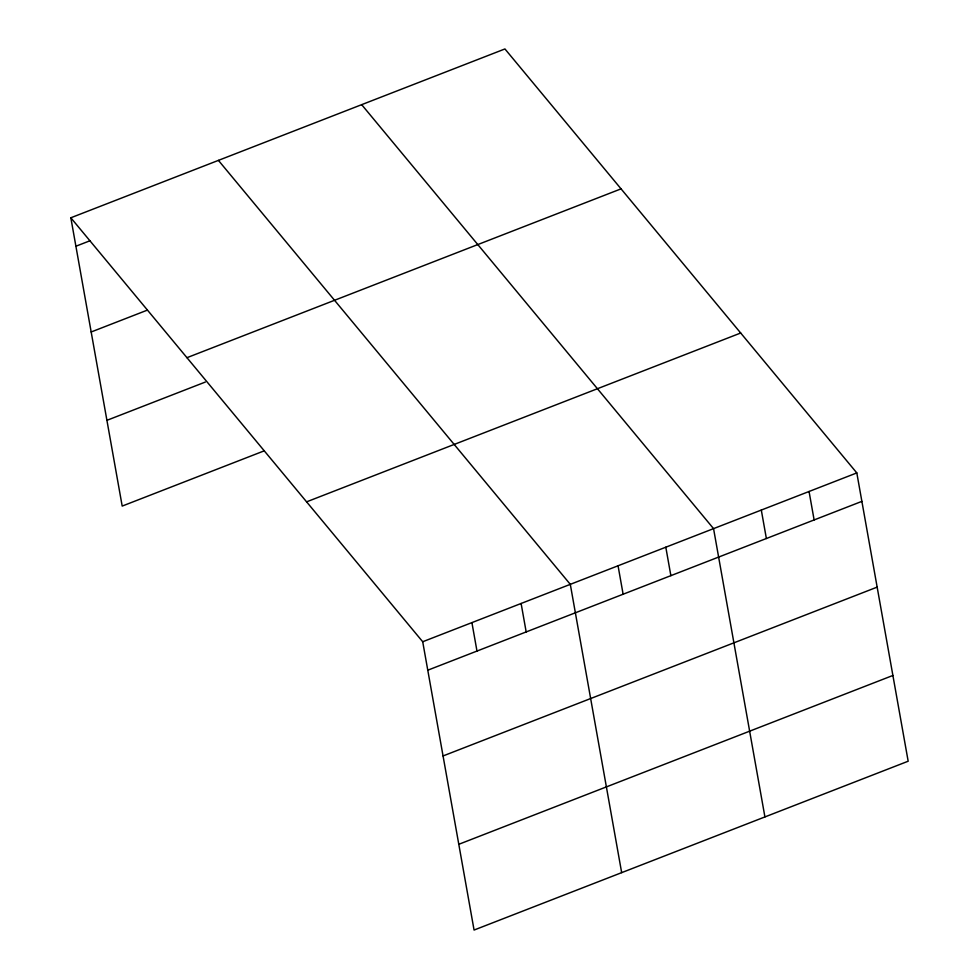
<?xml version="1.0" encoding="UTF-8"?>
<svg xmlns="http://www.w3.org/2000/svg" width="979" height="979" viewBox="0 0 979 979"><rect width="100%" height="100%" fill="white"/><g stroke="black" fill="none" stroke-linecap="round" stroke-linejoin="round"><path stroke-width="1.47" d="M70.831 217.779L504.931 48.95L856.809 472.918L908.169 761.221L474.069 930.05L422.708 641.747L70.831 217.779L122.191 506.082L264.159 450.866M75.897 246.231L89.958 240.773M91.169 331.979L147.401 310.11M186.952 357.69L621.053 188.861M106.907 420.334L205.309 382.067M306.586 501.848L740.699 333.007M422.708 641.747L856.809 472.918M427.774 670.199L861.887 501.37M443.059 755.947L877.16 587.119M458.796 844.302L892.897 675.461M361.679 104.667L713.556 528.636L764.917 816.927M218.427 160.385L570.304 584.353L621.665 872.644M809.058 491.495L814.124 519.935M761.307 510.059L766.373 538.511M665.806 547.2L670.872 575.652M618.055 565.776L623.121 594.229M521.109 603.48L526.176 631.932M471.915 622.62L476.981 651.072"/></g></svg>
